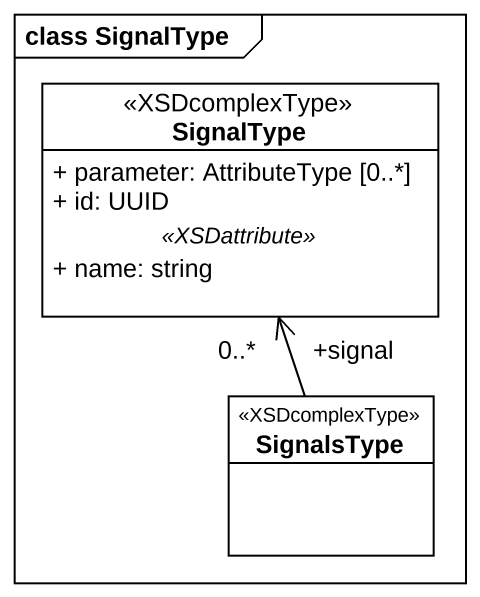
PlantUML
@startuml
mainframe class SignalType
hide circle
hide empty members
skinparam classAttributeIconSize 0
class SignalType <<XSDcomplexType>> {
  + parameter: AttributeType [0..*]
  + id: UUID
  .. <<XSDattribute>> ..
  + name: string
}
class SignalsType <<XSDcomplexType>>
SignalsType -up-> "+signal\n0..*" SignalType
@enduml
